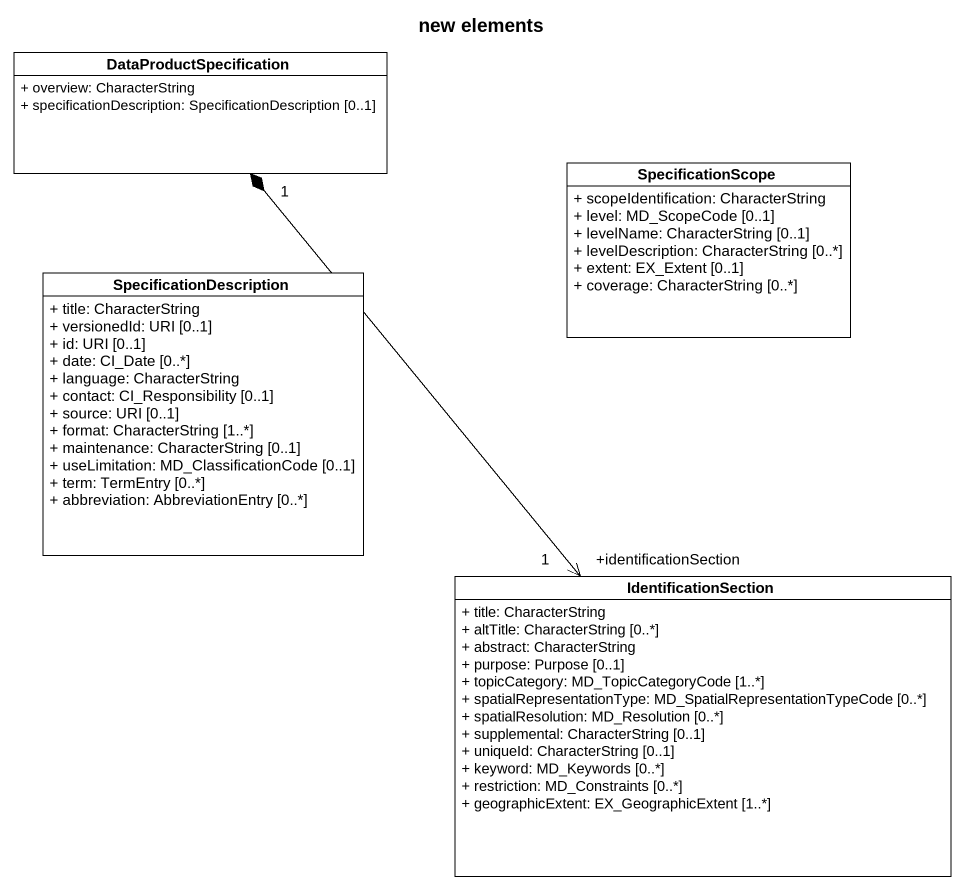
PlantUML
@startuml
title new elements
hide circle
hide empty members
skinparam classAttributeIconSize 0
class DataProductSpecification {
  + overview: CharacterString
  + specificationDescription: SpecificationDescription [0..1]
}
class SpecificationScope {
  + scopeIdentification: CharacterString
  + level: MD_ScopeCode [0..1]
  + levelName: CharacterString [0..1]
  + levelDescription: CharacterString [0..*]
  + extent: EX_Extent [0..1]
  + coverage: CharacterString [0..*]
}
class SpecificationDescription {
  + title: CharacterString
  + versionedId: URI [0..1]
  + id: URI [0..1]
  + date: CI_Date [0..*]
  + language: CharacterString
  + contact: CI_Responsibility [0..1]
  + source: URI [0..1]
  + format: CharacterString [1..*]
  + maintenance: CharacterString [0..1]
  + useLimitation: MD_ClassificationCode [0..1]
  + term: TermEntry [0..*]
  + abbreviation: AbbreviationEntry [0..*]
}
class IdentificationSection {
  + title: CharacterString
  + altTitle: CharacterString [0..*]
  + abstract: CharacterString
  + purpose: Purpose [0..1]
  + topicCategory: MD_TopicCategoryCode [1..*]
  + spatialRepresentationType: MD_SpatialRepresentationTypeCode [0..*]
  + spatialResolution: MD_Resolution [0..*]
  + supplemental: CharacterString [0..1]
  + uniqueId: CharacterString [0..1]
  + keyword: MD_Keywords [0..*]
  + restriction: MD_Constraints [0..*]
  + geographicExtent: EX_GeographicExtent [1..*]
}
DataProductSpecification "1" *--> "+identificationSection\n1" IdentificationSection
@enduml
